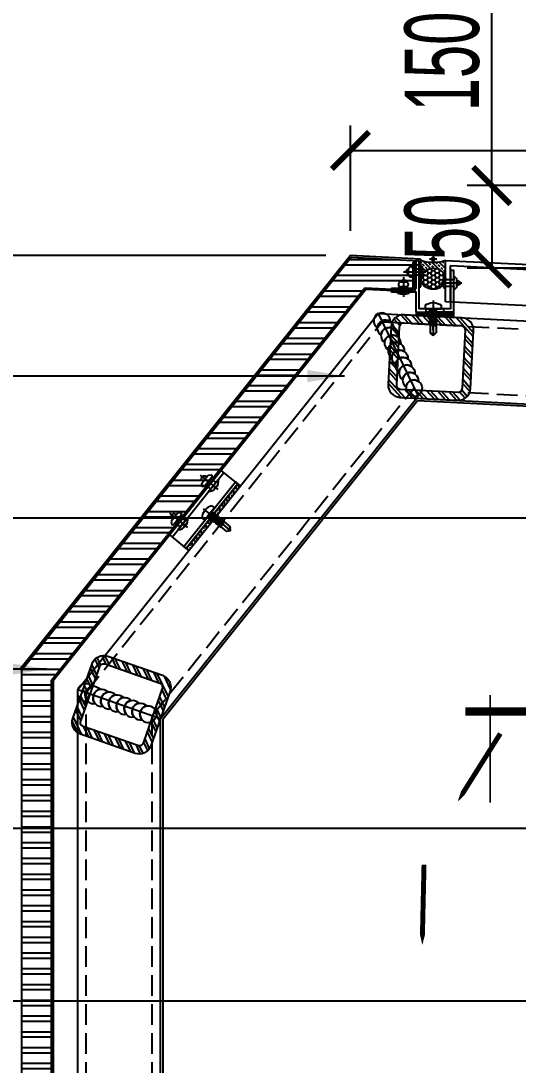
# Model space of a CAD drawing. Extents: x -8792 to 174344, y -43961 to 62816.
# Drawn here: x 125872 to 126173, y -6689 to -6058 of the extents above; entities that cross this region are included whole.
import ezdxf
from ezdxf.enums import TextEntityAlignment as Align
from ezdxf.xclip import XClip

# ---------------------------------------------------------------- set-up
doc = ezdxf.new("R2010")
doc.units = 0
doc.header["$LTSCALE"] = 50
doc.header["$XCLIPFRAME"] = 0
for name, pattern in [('CENTER', [2, 1.25, -0.25, 0.25, -0.25]), ('CENTER2', [28.575, 19.05, -3.175, 3.175, -3.175]), ('DASH', [0.35, 0.25, -0.1]), ('DIVIDE', [1.25, 0.5, -0.25, 0, -0.25, 0, -0.25]), ('DOT2', [0.125, 0, -0.125]), ('HIDDEN', [0.375, 0.25, -0.125]), ('JIS_08_15', [17.25, 15, -0.75, 0.75, -0.75])]:
    doc.linetypes.add(name, pattern=pattern)
for name, color, linetype in [('#不锈钢', 25, 'Continuous'), ('#分隔线', 1, 'JIS_08_15'), ('#文字', 2, 'Continuous'), ('#标注', 1, 'Continuous'), ('#焊缝', 1, 'Continuous'), ('#胶', 95, 'Continuous'), ('#虚线', 8, 'HIDDEN'), ('#配件', 11, 'Continuous'), ('#钢材', 34, 'Continuous'), ('#铝型材', 3, 'Continuous'), ('#铝板', 2, 'Continuous'), ('1 轴线 辅助线', 1, 'CENTER'), ('6 附件', 6, 'Continuous'), ('8 填充 焊缝', 8, 'Continuous'), ('A-FLOR-OTLN', 4, 'DOT2'), ('GASKET', 150, 'Continuous'), ('hat', 8, 'Continuous'), ('PJ', 4, 'Continuous'), ('STEEL', 34, 'Continuous'), ('TC', 251, 'Continuous'), ('XC', 3, 'Continuous'), ('中心线', 1, 'CENTER2'), ('其他', 4, 'Continuous'), ('吊顶', 7, 'Continuous'), ('螺栓钉类', 241, 'Continuous'), ('螺钉', 233, 'Continuous'), ('铝板', 2, 'Continuous')]:
    doc.layers.add(name, color=color, linetype=linetype)
doc.styles.add('#文字', font='jrs.shx', dxfattribs={"width": 0.7, "bigfont": 'jhz.shx'})
doc.styles.add('JHZX', font='jrs.shx', dxfattribs={"width": 0.6, "bigfont": 'jhz.shx'})
doc.dimstyles.new('JZBZ-15', dxfattribs={"dimscale": 15, "dimtxt": 3, "dimasz": 1.5, "dimexe": 1, "dimexo": 1, "dimgap": 0.5, "dimtad": 1, "dimdec": 0, "dimdsep": 46, "dimtxsty": 'JHZX', "dimblk1": 'ARCHTICK', "dimblk2": 'ARCHTICK', "dimsah": 1, "dimcen": 0, "dimclrd": 1, "dimclre": 1, "dimclrt": 2, "dimadec": 3, "dimazin": 2, "dimtfac": 1, "dimtdec": 0, "dimtix": 1, "dimtmove": 0, "dimatfit": 3, "dimfxl": 0, "dimtolj": 1, "dimlwd": -1, "dimlwe": -1, "dimarcsym": 0})

# ---------------------------------------------------------------- blocks, each defined once
blk = doc.blocks.new('A$Cbd8d7c8c')
at = {"layer": 'A-FLOR-OTLN', "color": 8}
blk.add_lwpolyline([(-22721.25, -15689.87), (-43719.42, -33393.16, 0.413756), (-43991.61, -36560.98, 0.189672), (122158.17, -126683.04, 0.414786), (124666.02, -124719.49), (133885.17, -48361.88, 0.379931), (116453.25, -23207.95, 0.236452)], format="xyb", dxfattribs=at)
at = {"layer": '吊顶', "const_width": 3}
blk.add_lwpolyline([(36525.16, -42886.24, 0.056654), (31389.8, -41079.32), (30859.09, -40957.78, -0.112536), (21289.45, -36343.72, -0.028917), (3039.01, -19971.01, 0.413532), (-633.62, -19953.38), (-31397.94, -50352.84, 0.414781), (-31416.33, -54033.31, 0.170492), (123964.28, -129414.71, 0.412564), (126841.18, -127143.22), (136317.5, -48655.55, 1.269195), (87076.8, -54393.32)], format="xyb", dxfattribs=at)
blk = doc.blocks.new('A$C09E84542')
at = {"layer": 'hat', "ltscale": 40}
h = blk.add_hatch(dxfattribs=at)
h.set_pattern_fill('ANSI32', color=256)
h.set_pattern_definition([(45, (-2275958.3055, 205986.951), (-3.367596045, 3.367596045), []), (45, (-2275956.0605, 205986.951), (-3.367596045, 3.367596045), [])])
edge = h.paths.add_edge_path()
edge.add_arc((-17.5, -42.5), 7.5, 180, 270, ccw=False)
edge.add_line((-25, -42.5), (-25, -7.5))
edge.add_arc((-17.5, -7.5), 7.5, 90, 180, ccw=False)
edge.add_line((-17.5, 0), (17.5, 0))
edge.add_arc((17.5, -7.5), 7.5, 0, 90, ccw=False)
edge.add_line((25, -7.5), (25, -42.5))
edge.add_arc((17.5, -42.5), 7.5, -90, 0, ccw=False)
edge.add_line((17.5, -50), (-17.5, -50))
edge = h.paths.add_edge_path(flags=16)
edge.add_arc((-17.5, -42.5), 2.5, 180, 270, ccw=False)
edge.add_line((-20, -42.5), (-20, -7.5))
edge.add_arc((-17.5, -7.5), 2.5, 90, 180, ccw=False)
edge.add_line((-17.5, -5), (17.5, -5))
edge.add_arc((17.5, -7.5), 2.5, 0, 90, ccw=False)
edge.add_line((20, -7.5), (20, -42.5))
edge.add_arc((17.5, -42.5), 2.5, -90, 0, ccw=False)
edge.add_line((17.5, -45), (-17.5, -45))
at = {"layer": 'STEEL', "ltscale": 40}
for points in [[(-17.5, -50, -0.414214), (-25, -42.5), (-25, -7.5, -0.414214), (-17.5, 0), (17.5, 0, -0.414214), (25, -7.5), (25, -42.5, -0.414214), (17.5, -50)], [(-17.5, -45, -0.414214), (-20, -42.5), (-20, -7.5, -0.414214), (-17.5, -5), (17.5, -5, -0.414214), (20, -7.5), (20, -42.5, -0.414214), (17.5, -45)]]:
    blk.add_lwpolyline(points, format="xyb", close=True, dxfattribs=at)
blk = doc.blocks.new('*U326')
at = {"layer": '中心线', "color": 1, "linetype": 'CENTER', "ltscale": 2.357948}
blk.add_line((0, -4.91), (0, 16.39), dxfattribs=at)
at = {"layer": '其他', "color": 4, "linetype": 'Continuous'}
for p, q in [((-2.4, 9.26), (-0.39, 9.55)), ((-2.4, 7.66), (2.4, 8.34)), ((-2.4, 6.06), (2.4, 6.74)), ((-1.79, 9.61), (-0.37, 9.88)), ((-1.79, 8.91), (0, 9.25)), ((-1.79, 8.01), (1.79, 8.69)), ((-1.79, 7.31), (1.79, 7.99)), ((-1.79, 6.41), (1.79, 7.09)), ((-1.79, 5.71), (1.79, 6.39)), ((0.23, 9.29), (1.79, 9.59)), ((0.34, 10.02), (1.79, 10.29)), ((0.48, 9.67), (2.4, 9.94)), ((-2.4, 4.46), (2.4, 5.14)), ((-2.4, 2.86), (2.4, 3.54)), ((-2.4, 1.26), (2.4, 1.94)), ((-1.87, 0), (1.79, 0.69)), ((-1.79, 4.81), (1.79, 5.49)), ((-1.79, 4.11), (1.79, 4.79)), ((-1.79, 3.21), (1.79, 3.89)), ((-1.79, 2.51), (1.79, 3.19)), ((-1.79, 1.61), (1.79, 2.29)), ((-1.79, 0.91), (1.79, 1.59)), ((0, 0), (2.4, 0.34))]:
    blk.add_line(p, q, dxfattribs=at)
at = {"layer": '螺栓钉类', "color": 241, "linetype": 'Continuous'}
for p, q in [((-0.3, 16), (-1.79, 14.51)), ((-1.79, 9.61), (-1.79, 14.51)), ((-0.37, 9.88), (0.3, 16)), ((0, 16), (-0.3, 16)), ((0, 16), (0.3, 16)), ((0.3, 16), (1.79, 14.51)), ((1.79, 10.29), (1.79, 14.51)), ((-2.4, 9.26), (-1.79, 9.61)), ((-2.4, 9.26), (-1.79, 8.91)), ((-2.4, 7.66), (-1.79, 8.01)), ((-2.4, 7.66), (-1.79, 7.31)), ((-2.4, 6.06), (-1.79, 6.41)), ((-1.79, 8.01), (-1.79, 8.91)), ((-1.79, 6.41), (-1.79, 7.31)), ((1.79, 10.29), (2.4, 9.94)), ((1.79, 9.59), (2.4, 9.94)), ((1.79, 8.69), (1.79, 9.59)), ((1.79, 8.69), (2.4, 8.34)), ((1.79, 7.99), (2.4, 8.34)), ((1.79, 7.09), (1.79, 7.99)), ((1.79, 7.09), (2.4, 6.74)), ((1.79, 6.39), (2.4, 6.74)), ((1.79, 5.49), (1.79, 6.39)), ((-4.75, -2.14), (-4.75, 0)), ((-4.75, 0), (-1.99, 0)), ((-2.4, 6.06), (-1.79, 5.71)), ((-2.4, 4.46), (-1.79, 4.81)), ((-2.4, 4.46), (-1.79, 4.11)), ((-2.4, 2.86), (-1.79, 3.21)), ((-2.4, 2.86), (-1.79, 2.51)), ((-2.4, 1.26), (-1.79, 1.61)), ((-2.4, 1.26), (-1.79, 0.91)), ((-1.99, 0), (2.6, 0)), ((-1.79, 4.81), (-1.79, 5.71)), ((-1.79, 3.21), (-1.79, 4.11)), ((-1.79, 1.61), (-1.79, 2.51)), ((-1.79, 0.2), (-1.79, 0.91)), ((1.79, 5.49), (2.4, 5.14)), ((1.79, 4.79), (2.4, 5.14)), ((1.79, 3.89), (1.79, 4.79)), ((1.79, 3.89), (2.4, 3.54)), ((1.79, 3.19), (2.4, 3.54)), ((1.79, 2.29), (1.79, 3.19)), ((1.79, 2.29), (2.4, 1.94)), ((1.79, 1.59), (2.4, 1.94)), ((1.79, 0.69), (1.79, 1.59)), ((1.79, 0.69), (2.4, 0.34)), ((2.4, 0.2), (2.4, 0.34)), ((2.6, 0), (4.75, 0)), ((-0.4, -3.3), (0.4, -3.3)), ((-0.4, -3.69), (-0.4, -3.3)), ((0.4, -3.69), (0.4, -3.3)), ((4.75, -2.14), (4.75, 0))]:
    blk.add_line(p, q, dxfattribs=at)
for centre, radius, start, end in [((-3.34, 18.9), 4.65, 289.46799, 321.50356), ((0.04, 9.69), 0.447, 154.93277, 46.40998), ((-1.99, 0.2), 0.2, 270, 0), ((2.6, 0.2), 0.2, 180, 270), ((0, 4.3), 8, 233.57643, 267.13402), ((0, 4.3), 8, 272.86598, 306.42357)]:
    blk.add_arc(centre, radius, start, end, dxfattribs=at)
blk = doc.blocks.new('jfdm')
h = blk.add_hatch()
h.set_pattern_fill('HONEY', color=0, scale=0.5, style=0)
h.set_pattern_definition([(0, (3e-15, -1.231), (2.38125, 1.374815), [1.5875, -3.175]), (120, (3e-15, -1.231), (-2.38125, 1.374815), [1.5875, -3.175]), (60, (3e-15, -1.231), (3e-07, 2.74963), [-3.175, 1.5875])])
edge = h.paths.add_edge_path()
edge.add_ellipse((7.5, 13.77), major_axis=(0, -7.7), ratio=0.974135, start_angle=0, end_angle=360)
h = blk.add_hatch()
h.set_pattern_fill('ANSI33', color=0, scale=0.5, style=0)
edge = h.paths.add_edge_path()
edge.add_line((7.58, 6.07), (7.5, 6.07))
edge.add_line((7.5, 6.07), (7.38, 6.07))
edge.add_line((7.38, 6.07), (7.26, 6.08))
edge.add_line((7.26, 6.08), (7.14, 6.08))
edge.add_line((7.14, 6.08), (7.02, 6.09))
edge.add_line((7.02, 6.09), (6.9, 6.1))
edge.add_line((6.9, 6.1), (6.78, 6.11))
edge.add_line((6.78, 6.11), (6.66, 6.12))
edge.add_line((6.66, 6.12), (6.55, 6.13))
edge.add_line((6.55, 6.13), (6.43, 6.15))
edge.add_line((6.43, 6.15), (6.31, 6.17))
edge.add_line((6.31, 6.17), (6.19, 6.19))
edge.add_line((6.19, 6.19), (6.07, 6.21))
edge.add_line((6.07, 6.21), (5.96, 6.24))
edge.add_line((5.96, 6.24), (5.84, 6.26))
edge.add_line((5.84, 6.26), (5.72, 6.29))
edge.add_line((5.72, 6.29), (5.61, 6.32))
edge.add_line((5.61, 6.32), (5.49, 6.35))
edge.add_line((5.49, 6.35), (5.38, 6.39))
edge.add_line((5.38, 6.39), (5.26, 6.42))
edge.add_line((5.26, 6.42), (5.15, 6.46))
edge.add_line((5.15, 6.46), (5.04, 6.5))
edge.add_line((5.04, 6.5), (4.92, 6.54))
edge.add_line((4.92, 6.54), (4.81, 6.58))
edge.add_line((4.81, 6.58), (4.7, 6.63))
edge.add_line((4.7, 6.63), (4.59, 6.68))
edge.add_line((4.59, 6.68), (4.48, 6.72))
edge.add_line((4.48, 6.72), (4.37, 6.77))
edge.add_line((4.37, 6.77), (4.26, 6.83))
edge.add_line((4.26, 6.83), (4.15, 6.88))
edge.add_line((4.15, 6.88), (4.05, 6.94))
edge.add_line((4.05, 6.94), (3.94, 6.99))
edge.add_line((3.94, 6.99), (3.84, 7.05))
edge.add_line((3.84, 7.05), (3.73, 7.11))
edge.add_line((3.73, 7.11), (3.63, 7.18))
edge.add_line((3.63, 7.18), (3.53, 7.24))
edge.add_line((3.53, 7.24), (3.43, 7.31))
edge.add_line((3.43, 7.31), (3.33, 7.37))
edge.add_line((3.33, 7.37), (3.23, 7.44))
edge.add_line((3.23, 7.44), (3.13, 7.51))
edge.add_line((3.13, 7.51), (3.03, 7.59))
edge.add_line((3.03, 7.59), (2.94, 7.66))
edge.add_line((2.94, 7.66), (2.84, 7.73))
edge.add_line((2.84, 7.73), (2.75, 7.81))
edge.add_line((2.75, 7.81), (2.66, 7.89))
edge.add_line((2.66, 7.89), (2.57, 7.97))
edge.add_line((2.57, 7.97), (2.48, 8.05))
edge.add_line((2.48, 8.05), (2.39, 8.13))
edge.add_line((2.39, 8.13), (2.3, 8.22))
edge.add_line((2.3, 8.22), (2.22, 8.3))
edge.add_line((2.22, 8.3), (2.13, 8.39))
edge.add_line((2.13, 8.39), (2.05, 8.48))
edge.add_line((2.05, 8.48), (1.97, 8.57))
edge.add_line((1.97, 8.57), (1.89, 8.66))
edge.add_line((1.89, 8.66), (1.81, 8.75))
edge.add_line((1.81, 8.75), (1.73, 8.85))
edge.add_line((1.73, 8.85), (1.66, 8.94))
edge.add_line((1.66, 8.94), (1.58, 9.04))
edge.add_line((1.58, 9.04), (1.51, 9.14))
edge.add_line((1.51, 9.14), (1.44, 9.24))
edge.add_line((1.44, 9.24), (1.37, 9.33))
edge.add_line((1.37, 9.33), (1.3, 9.44))
edge.add_line((1.3, 9.44), (1.24, 9.54))
edge.add_line((1.24, 9.54), (1.17, 9.64))
edge.add_line((1.17, 9.64), (1.11, 9.75))
edge.add_line((1.11, 9.75), (1.05, 9.85))
edge.add_line((1.05, 9.85), (0.98, 9.96))
edge.add_line((0.98, 9.96), (0.93, 10.06))
edge.add_line((0.93, 10.06), (0.87, 10.17))
edge.add_line((0.87, 10.17), (0.81, 10.28))
edge.add_line((0.81, 10.28), (0.76, 10.39))
edge.add_line((0.76, 10.39), (0.71, 10.5))
edge.add_line((0.71, 10.5), (0.66, 10.61))
edge.add_line((0.66, 10.61), (0.61, 10.73))
edge.add_line((0.61, 10.73), (0.57, 10.84))
edge.add_line((0.57, 10.84), (0.52, 10.95))
edge.add_line((0.52, 10.95), (0.48, 11.07))
edge.add_line((0.48, 11.07), (0.44, 11.18))
edge.add_line((0.44, 11.18), (0.4, 11.3))
edge.add_line((0.4, 11.3), (0.36, 11.41))
edge.add_line((0.36, 11.41), (0.32, 11.53))
edge.add_line((0.32, 11.53), (0.29, 11.65))
edge.add_line((0.29, 11.65), (0.26, 11.77))
edge.add_line((0.26, 11.77), (0.23, 11.89))
edge.add_line((0.23, 11.89), (0.2, 12.01))
edge.add_line((0.2, 12.01), (0.17, 12.13))
edge.add_line((0.17, 12.13), (0.15, 12.25))
edge.add_line((0.15, 12.25), (0.13, 12.37))
edge.add_line((0.13, 12.37), (0.1, 12.49))
edge.add_line((0.1, 12.49), (0.09, 12.61))
edge.add_line((0.09, 12.61), (0.07, 12.73))
edge.add_line((0.07, 12.73), (0.05, 12.85))
edge.add_line((0.05, 12.85), (0.04, 12.97))
edge.add_line((0.04, 12.97), (0.03, 13.1))
edge.add_line((0.03, 13.1), (0.02, 13.22))
edge.add_line((0.02, 13.22), (0.01, 13.34))
edge.add_line((0.01, 13.34), (0.01, 13.46))
edge.add_line((0.01, 13.46), (0, 13.59))
edge.add_line((0, 13.59), (0, 13.71))
edge.add_line((0, 13.71), (0, 13.77))
edge.add_line((0, 13.77), (0, 13.77))
edge.add_line((0, 13.77), (0, 0))
edge.add_arc((7.5, -17.11), 18.68, 66.33274, 113.66726, ccw=False)
edge.add_line((15, 0), (15, 13.77))
edge.add_line((15, 13.77), (15, 13.69))
edge.add_line((15, 13.69), (15, 13.62))
edge.add_line((15, 13.62), (15, 13.54))
edge.add_line((15, 13.54), (14.99, 13.46))
edge.add_line((14.99, 13.46), (14.99, 13.38))
edge.add_line((14.99, 13.38), (14.99, 13.31))
edge.add_line((14.99, 13.31), (14.98, 13.23))
edge.add_line((14.98, 13.23), (14.98, 13.15))
edge.add_line((14.98, 13.15), (14.97, 13.07))
edge.add_line((14.97, 13.07), (14.96, 13))
edge.add_line((14.96, 13), (14.95, 12.92))
edge.add_line((14.95, 12.92), (14.95, 12.84))
edge.add_line((14.95, 12.84), (14.94, 12.77))
edge.add_line((14.94, 12.77), (14.93, 12.69))
edge.add_line((14.93, 12.69), (14.91, 12.61))
edge.add_line((14.91, 12.61), (14.9, 12.54))
edge.add_line((14.9, 12.54), (14.89, 12.46))
edge.add_line((14.89, 12.46), (14.88, 12.38))
edge.add_line((14.88, 12.38), (14.86, 12.31))
edge.add_line((14.86, 12.31), (14.85, 12.23))
edge.add_line((14.85, 12.23), (14.83, 12.15))
edge.add_line((14.83, 12.15), (14.82, 12.08))
edge.add_line((14.82, 12.08), (14.8, 12))
edge.add_line((14.8, 12), (14.78, 11.93))
edge.add_line((14.78, 11.93), (14.76, 11.85))
edge.add_line((14.76, 11.85), (14.74, 11.78))
edge.add_line((14.74, 11.78), (14.72, 11.7))
edge.add_line((14.72, 11.7), (14.7, 11.63))
edge.add_line((14.7, 11.63), (14.68, 11.55))
edge.add_line((14.68, 11.55), (14.66, 11.48))
edge.add_line((14.66, 11.48), (14.64, 11.41))
edge.add_line((14.64, 11.41), (14.61, 11.33))
edge.add_line((14.61, 11.33), (14.59, 11.26))
edge.add_line((14.59, 11.26), (14.56, 11.19))
edge.add_line((14.56, 11.19), (14.54, 11.11))
edge.add_line((14.54, 11.11), (14.51, 11.04))
edge.add_line((14.51, 11.04), (14.49, 10.97))
edge.add_line((14.49, 10.97), (14.46, 10.9))
edge.add_line((14.46, 10.9), (14.43, 10.82))
edge.add_line((14.43, 10.82), (14.4, 10.75))
edge.add_line((14.4, 10.75), (14.37, 10.68))
edge.add_line((14.37, 10.68), (14.34, 10.61))
edge.add_line((14.34, 10.61), (14.31, 10.54))
edge.add_line((14.31, 10.54), (14.28, 10.47))
edge.add_line((14.28, 10.47), (14.24, 10.4))
edge.add_line((14.24, 10.4), (14.21, 10.33))
edge.add_line((14.21, 10.33), (14.18, 10.26))
edge.add_line((14.18, 10.26), (14.14, 10.19))
edge.add_line((14.14, 10.19), (14.11, 10.12))
edge.add_line((14.11, 10.12), (14.07, 10.06))
edge.add_line((14.07, 10.06), (14.03, 9.99))
edge.add_line((14.03, 9.99), (14, 9.92))
edge.add_line((14, 9.92), (13.96, 9.85))
edge.add_line((13.96, 9.85), (13.92, 9.79))
edge.add_line((13.92, 9.79), (13.88, 9.72))
edge.add_line((13.88, 9.72), (13.84, 9.66))
edge.add_line((13.84, 9.66), (13.8, 9.59))
edge.add_line((13.8, 9.59), (13.76, 9.53))
edge.add_line((13.76, 9.53), (13.71, 9.46))
edge.add_line((13.71, 9.46), (13.67, 9.4))
edge.add_line((13.67, 9.4), (13.63, 9.33))
edge.add_line((13.63, 9.33), (13.59, 9.27))
edge.add_line((13.59, 9.27), (13.54, 9.21))
edge.add_line((13.54, 9.21), (13.5, 9.15))
edge.add_line((13.5, 9.15), (13.45, 9.08))
edge.add_line((13.45, 9.08), (13.4, 9.02))
edge.add_line((13.4, 9.02), (13.36, 8.96))
edge.add_line((13.36, 8.96), (13.31, 8.9))
edge.add_line((13.31, 8.9), (13.26, 8.84))
edge.add_line((13.26, 8.84), (13.21, 8.78))
edge.add_line((13.21, 8.78), (13.16, 8.72))
edge.add_line((13.16, 8.72), (13.11, 8.67))
edge.add_line((13.11, 8.67), (13.06, 8.61))
edge.add_line((13.06, 8.61), (13.01, 8.55))
edge.add_line((13.01, 8.55), (12.96, 8.49))
edge.add_line((12.96, 8.49), (12.91, 8.44))
edge.add_line((12.91, 8.44), (12.86, 8.38))
edge.add_line((12.86, 8.38), (12.8, 8.33))
edge.add_line((12.8, 8.33), (12.75, 8.27))
edge.add_line((12.75, 8.27), (12.7, 8.22))
edge.add_line((12.7, 8.22), (12.64, 8.16))
edge.add_line((12.64, 8.16), (12.59, 8.11))
edge.add_line((12.59, 8.11), (12.53, 8.06))
edge.add_line((12.53, 8.06), (12.47, 8.01))
edge.add_line((12.47, 8.01), (12.42, 7.96))
edge.add_line((12.42, 7.96), (12.36, 7.91))
edge.add_line((12.36, 7.91), (12.3, 7.86))
edge.add_line((12.3, 7.86), (12.24, 7.81))
edge.add_line((12.24, 7.81), (12.18, 7.76))
edge.add_line((12.18, 7.76), (12.13, 7.71))
edge.add_line((12.13, 7.71), (12.07, 7.66))
edge.add_line((12.07, 7.66), (12.01, 7.62))
edge.add_line((12.01, 7.62), (11.94, 7.57))
edge.add_line((11.94, 7.57), (11.88, 7.52))
edge.add_line((11.88, 7.52), (11.82, 7.48))
edge.add_line((11.82, 7.48), (11.76, 7.43))
edge.add_line((11.76, 7.43), (11.7, 7.39))
edge.add_line((11.7, 7.39), (11.64, 7.35))
edge.add_line((11.64, 7.35), (11.57, 7.31))
edge.add_line((11.57, 7.31), (11.51, 7.26))
edge.add_line((11.51, 7.26), (11.44, 7.22))
edge.add_line((11.44, 7.22), (11.38, 7.18))
edge.add_line((11.38, 7.18), (11.32, 7.14))
edge.add_line((11.32, 7.14), (11.25, 7.1))
edge.add_line((11.25, 7.1), (11.18, 7.06))
edge.add_line((11.18, 7.06), (11.12, 7.03))
edge.add_line((11.12, 7.03), (11.05, 6.99))
edge.add_line((11.05, 6.99), (10.99, 6.95))
edge.add_line((10.99, 6.95), (10.92, 6.92))
edge.add_line((10.92, 6.92), (10.85, 6.88))
edge.add_line((10.85, 6.88), (10.78, 6.85))
edge.add_line((10.78, 6.85), (10.72, 6.81))
edge.add_line((10.72, 6.81), (10.65, 6.78))
edge.add_line((10.65, 6.78), (10.58, 6.75))
edge.add_line((10.58, 6.75), (10.51, 6.72))
edge.add_line((10.51, 6.72), (10.44, 6.69))
edge.add_line((10.44, 6.69), (10.37, 6.66))
edge.add_line((10.37, 6.66), (10.3, 6.63))
edge.add_line((10.3, 6.63), (10.23, 6.6))
edge.add_line((10.23, 6.6), (10.16, 6.57))
edge.add_line((10.16, 6.57), (10.09, 6.54))
edge.add_line((10.09, 6.54), (10.02, 6.52))
edge.add_line((10.02, 6.52), (9.95, 6.49))
edge.add_line((9.95, 6.49), (9.88, 6.47))
edge.add_line((9.88, 6.47), (9.8, 6.44))
edge.add_line((9.8, 6.44), (9.73, 6.42))
edge.add_line((9.73, 6.42), (9.66, 6.4))
edge.add_line((9.66, 6.4), (9.59, 6.38))
edge.add_line((9.59, 6.38), (9.51, 6.35))
edge.add_line((9.51, 6.35), (9.44, 6.33))
edge.add_line((9.44, 6.33), (9.37, 6.31))
edge.add_line((9.37, 6.31), (9.29, 6.3))
edge.add_line((9.29, 6.3), (9.22, 6.28))
edge.add_line((9.22, 6.28), (9.15, 6.26))
edge.add_line((9.15, 6.26), (9.07, 6.24))
edge.add_line((9.07, 6.24), (9, 6.23))
edge.add_line((9, 6.23), (8.93, 6.21))
edge.add_line((8.93, 6.21), (8.85, 6.2))
edge.add_line((8.85, 6.2), (8.78, 6.18))
edge.add_line((8.78, 6.18), (8.7, 6.17))
edge.add_line((8.7, 6.17), (8.63, 6.16))
edge.add_line((8.63, 6.16), (8.55, 6.15))
edge.add_line((8.55, 6.15), (8.48, 6.14))
edge.add_line((8.48, 6.14), (8.4, 6.13))
edge.add_line((8.4, 6.13), (8.33, 6.12))
edge.add_line((8.33, 6.12), (8.25, 6.11))
edge.add_line((8.25, 6.11), (8.18, 6.1))
edge.add_line((8.18, 6.1), (8.1, 6.1))
edge.add_line((8.1, 6.1), (8.03, 6.09))
edge.add_line((8.03, 6.09), (7.95, 6.09))
edge.add_line((7.95, 6.09), (7.88, 6.08))
edge.add_line((7.88, 6.08), (7.8, 6.08))
edge.add_line((7.8, 6.08), (7.73, 6.07))
edge.add_line((7.73, 6.07), (7.65, 6.07))
edge.add_line((7.65, 6.07), (7.58, 6.07))
blk.add_arc((7.5, -17.11), 18.68, 66.33274, 113.66726)
blk.add_ellipse((7.5, 13.77), major_axis=(0, -7.7), ratio=0.974135)
blk = doc.blocks.new('*U328')
at = {"layer": '6 附件', "linetype": 'ByBlock'}
for p, q in [((-3.5, 2.45), (-3.5, 3.15)), ((-3.5, 3.15), (3.5, 3.15)), ((3.5, 2.45), (-3.5, 2.45)), ((-1.8, -0.55), (-1.8, 2.45)), ((1.8, -0.55), (1.8, 2.45)), ((3.5, 3.15), (3.5, 2.45)), ((-1.8, -0.55), (1.8, -0.55)), ((-1.61, -4.08), (-1.8, -3.55)), ((1.8, -3.55), (-1.8, -3.55)), ((-0.63, -4.8), (-1.61, -4.08)), ((-0.55, -5.05), (-0.63, -4.8)), ((0.21, -4.8), (-0.55, -5.05)), ((1.8, -3.55), (0.21, -4.8))]:
    blk.add_line(p, q, dxfattribs=at)
at = {"layer": '6 附件', "linetype": 'DIVIDE'}
blk.add_line((0, -6.55), (0, 5.45), dxfattribs=at)
at = {"layer": '6 附件', "linetype": 'ByBlock'}
for centre, radius, start, end in [((0, -7.91), 11.6, 72.44083, 107.55917), ((-1.46, -2.05), 1.54, 102.68036, 257.31964), ((1.46, -2.05), 1.54, 282.68036, 77.31964)]:
    blk.add_arc(centre, radius, start, end, dxfattribs=at)
blk = doc.blocks.new('*U327')
at = {"layer": '6 附件', "linetype": 'ByBlock'}
for p, q in [((-3.5, 2.45), (-3.5, 3.15)), ((-3.5, 3.15), (3.5, 3.15)), ((3.5, 2.45), (-3.5, 2.45)), ((-1.8, -2.05), (-1.8, 2.45)), ((1.8, -2.05), (1.8, 2.45)), ((3.5, 3.15), (3.5, 2.45)), ((-1.8, -2.05), (1.8, -2.05)), ((-1.61, -5.58), (-1.8, -5.05)), ((1.8, -5.05), (-1.8, -5.05)), ((-0.63, -6.3), (-1.61, -5.58)), ((-0.55, -6.55), (-0.63, -6.3)), ((0.21, -6.3), (-0.55, -6.55)), ((1.8, -5.05), (0.21, -6.3))]:
    blk.add_line(p, q, dxfattribs=at)
at = {"layer": '6 附件', "linetype": 'DIVIDE'}
blk.add_line((0, -8.05), (0, 5.45), dxfattribs=at)
at = {"layer": '6 附件', "linetype": 'ByBlock'}
for centre, radius, start, end in [((0, -7.91), 11.6, 72.44083, 107.55917), ((-1.46, -3.55), 1.54, 102.68036, 257.31964), ((1.46, -3.55), 1.54, 282.68036, 77.31964)]:
    blk.add_arc(centre, radius, start, end, dxfattribs=at)
blk = doc.blocks.new('瞄准点')
h = blk.add_hatch(color=1)
h.paths.add_polyline_path([(0, -1), (0, 0), (-1, 0, 0.414214)])
h.paths.add_polyline_path([(1, 0, 0.414214), (0, 1), (0, 0)])
at = {"color": 1}
for p, q in [((1, 0), (-1, 0)), ((0, 1), (0, -1))]:
    blk.add_line(p, q, dxfattribs=at)
blk.add_circle((0, 0), 1, dxfattribs=at)
at = {"layer": '1 轴线 辅助线', "color": 1, "linetype": 'CENTER', "ltscale": 0.2}
for p, q in [((2.23, 0), (-2.23, 0)), ((0, -2.23), (0, 2.23))]:
    blk.add_line(p, q, dxfattribs=at)
blk = doc.blocks.new('*U287')
at = {"layer": '#分隔线', "ltscale": 0.3}
blk.add_line((9.91, 0), (-2.88, 0), dxfattribs=at)
at = {"layer": '#配件', "linetype": 'ByBlock'}
for p, q in [((0, 3.82), (0, -3.82)), ((5, 2), (0, 2)), ((5, 2), (5, 3)), ((5, -2), (0, -2)), ((5, -3), (5, -2))]:
    blk.add_line(p, q, dxfattribs=at)
blk.add_lwpolyline([(5, 3), (5.58, 3.67), (6.83, 2.56), (6.83, 0), (6.83, -2.56), (5.58, -3.67), (5, -3)], dxfattribs=at)
for centre, radius, start, end in [((3.47, 0), 5.16, 132.19623, 227.80377), ((-3.64, 0), 2.44, 329.43291, 30.56709), ((7.22, 0), 1.4, 254.13042, 105.86958)]:
    blk.add_arc(centre, radius, start, end, dxfattribs=at)
blk = doc.blocks.new('*U329')
at = {"layer": '#分隔线', "ltscale": 0.3}
blk.add_line((-10.15, 0), (3.6, 0), dxfattribs=at)
at = {"layer": '#配件', "linetype": 'ByBlock'}
for p, q in [((-4.74, 4.58), (-6.3, 3.2)), ((-6.3, 3.2), (-6.3, 0)), ((-6.3, 0), (-6.3, -3.2)), ((-4.01, 3.76), (-4.74, 4.58)), ((-4.01, 3.76), (-4.01, -3.76)), ((-4.01, 2.5), (0, 2.5)), ((0, 4.78), (0, -4.78)), ((-6.3, -3.2), (-4.74, -4.58)), ((-4.74, -4.58), (-4.01, -3.76)), ((-4.01, -2.5), (0, -2.5))]:
    blk.add_line(p, q, dxfattribs=at)
for centre, radius, start, end in [((-6.78, 0), 1.75, 74.13042, 285.86958), ((-4.33, 0), 6.45, 312.19623, 47.80377), ((4.55, 0), 3.05, 149.43291, 210.56709)]:
    blk.add_arc(centre, radius, start, end, dxfattribs=at)
blk = doc.blocks.new('A$C11e1ca40')
at = {"layer": 'GASKET'}
h = blk.add_hatch(dxfattribs=at)
h.set_pattern_fill('ANSI33', color=256, scale=0.5, double=1)
h.set_pattern_definition([(45, (-13726.6846, -3571.859), (-2.245064, 2.245064), []), (45, (-13724.4395, -3571.859), (-2.245064, 2.245064), [1.5875, -0.79375])])
h.paths.add_polyline_path([(-25, -2), (25, -2), (25, 0), (-25, 0)])
blk.add_lwpolyline([(-25, -2), (25, -2), (25, 0), (-25, 0), (-25, -2)], dxfattribs=at)
at = {"layer": 'XC'}
for points in [[(-25, -15), (25, -15), (25, -2), (-25, -2)], [(25, -4), (-25, -4), (-25, -2), (25, -2)]]:
    blk.add_lwpolyline(points, close=True, dxfattribs=at)
for points in [[(25, -4), (-25, -4)], [(25, -13), (-25, -13)]]:
    blk.add_lwpolyline(points, dxfattribs=at)
at = {"layer": '6 附件', "xscale": -1, "rotation": 270}
blk.add_blockref('*U329', (-14.72, -13), dxfattribs=at)
at = {"layer": '6 附件', "rotation": 90}
blk.add_blockref('*U329', (14.72, -13), dxfattribs=at)
at = {"layer": '螺栓钉类'}
blk.add_blockref('*U326', (0, -4, 0), dxfattribs=at)
blk = doc.blocks.new('ASDFDFBBBBBBB')
at = {"layer": '#胶'}
h = blk.add_hatch(dxfattribs=at)
h.set_pattern_fill('ANSI31', color=256, scale=0.3, angle=-90, style=0)
h.set_pattern_definition([(225, (-45.2725, 768.5711), (-0.6735192, 0.6735192), [])])
h.paths.add_polyline_path([(-304.5, -34.16), (-304.5, -36.16), (-287.5, -36.16), (-287.5, -34.16)])
at = {"layer": '8 填充 焊缝'}
h = blk.add_hatch(dxfattribs=at)
h.set_pattern_fill('ANSI38', color=256, scale=0.3, angle=180.00213, style=0)
h.set_pattern_definition([(225.0021289, (-78877.3683, 68981.4306), (0.673544235, -0.673494183), []), (315.0021289, (-78877.3683, 68981.4306), (2.020582652, -0.6734441305), [2.38125, -1.42875])])
h.paths.add_polyline_path([(-289.5, -36.15), (-310, -36.15), (-310, -34.15), (-289.5, -34.15)])
at = {"layer": 'TC', "ltscale": 0.5}
h = blk.add_hatch(dxfattribs=at)
h.set_pattern_fill('ANSI32', color=256, scale=2, angle=135, style=0)
h.set_pattern_definition([(180, (-135953.447, 87815.807), (-9e-16, -9.525), []), (180, (-135956.622, 87818.982), (-9e-16, -9.525), [])])
h.paths.add_polyline_path([(-312, -19), (-308.5, -3.14), (-349.52, -1), (-548.94, -250.42), (-548.98, -1298.98), (-531, -1280.86), (-530.94, -256.74), (-340.87, -19)])
at = {"layer": '#不锈钢', "ltscale": 10}
for p, q in [((-465, -279.82), (-309.15, -85)), ((-309.55, -87.78), (-463.5, -280.44)), ((-168.14, -95.06), (-309.55, -87.78)), ((-465, -650), (-465, -279.82)), ((-463.5, -280.44), (-463.5, -648.5))]:
    blk.add_line(p, q, dxfattribs=at)
at = {"layer": '#标注', "ltscale": 10}
for points in [[(-333.18, -35, 0.57735), (-333.79, -43.64, -0.267949), (-330.99, -39.5, 0.57735), (-331.6, -48.13, -0.267949), (-328.8, -43.99, 0.57735), (-329.41, -52.63, -0.267949), (-326.61, -48.49, 0.57735), (-327.23, -57.13, -0.267949), (-324.43, -52.98, 0.57735), (-325.04, -61.62, -0.267949), (-322.24, -57.48, 0.57735), (-322.85, -66.12, -0.267949), (-320.05, -61.98, 0.57735), (-320.66, -70.61, -0.267949), (-317.86, -66.47, 0.57735), (-318.47, -75.11, -0.267949), (-315.68, -70.97, 0.57735), (-316.29, -79.61, -0.267949), (-313.49, -75.46, 1), (-309.11, -84.45, 1)], [(-333.18, -35, -0.57735), (-326.05, -39.92, 0.267949), (-331.03, -39.52, -0.57735), (-323.91, -44.44, 0.267949), (-328.89, -44.03, -0.57735), (-321.76, -48.95, 0.267949), (-326.75, -48.55, -0.57735), (-319.62, -53.47, 0.267949), (-324.6, -53.07, -0.57735), (-317.47, -57.99, 0.267949), (-322.46, -57.59, -0.57735), (-315.33, -62.5, 0.267949), (-320.31, -62.1, -0.57735), (-313.19, -67.02, 0.267949), (-318.17, -66.62, -0.57735), (-311.04, -71.54, 0.267949), (-316.03, -71.14, -0.57735), (-308.9, -76.06, 0.267949), (-313.88, -75.65, -1), (-309.6, -84.69, -1)]]:
    blk.add_lwpolyline(points, format="xyb", dxfattribs=at)
at = {"layer": '#标注', "elevation": 0}
for points in [[(-285.21, -330.13, 0, 7.5, 0), (-276.99, -316.94, 3, 3, 0), (-259.37, -288.96, 3, 3, 0)], [(-306.56, -416.74, 0, 7.5, 0), (-306.27, -401.2, 3, 3, 0), (-305.52, -368.15, 3, 3, 0)]]:
    blk.add_lwpolyline(points, format="xyseb", dxfattribs=at)
at = {"layer": '#焊缝', "ltscale": 10}
for points in [[(-514.77, -261.99, -0.57735), (-506.25, -260.44, 0.267949), (-510.06, -263.67, -0.57735), (-501.54, -262.13, 0.267949), (-505.35, -265.36, -0.57735), (-496.83, -263.81, 0.267949), (-500.65, -267.05, -0.57735), (-492.13, -265.5, 0.267949), (-495.94, -268.73, -0.57735), (-487.42, -267.19, 0.267949), (-491.23, -270.42, -0.57735), (-482.71, -268.87, 0.267949), (-486.53, -272.1, -0.57735), (-478, -270.56, 0.267949), (-481.82, -273.79, -0.57735), (-473.3, -272.24, 0.267949), (-477.11, -275.48, -1), (-467.7, -278.85, -1)], [(-515, -262.65, 0.57735), (-509.31, -269.18, -0.267949), (-510.27, -264.27, 0.57735), (-504.58, -270.8, -0.267949), (-505.54, -265.9, 0.57735), (-499.85, -272.43, -0.267949), (-500.81, -267.52, 0.57735), (-495.13, -274.05, -0.267949), (-496.08, -269.14, 0.57735), (-490.4, -275.68, -0.267949), (-491.36, -270.77, 0.57735), (-485.67, -277.3, -0.267949), (-486.63, -272.39, 0.57735), (-480.94, -278.92, -0.267949), (-481.9, -274.02, 0.57735), (-476.21, -280.55, -0.267949), (-477.17, -275.64, 1), (-467.71, -278.89, 1)]]:
    blk.add_lwpolyline(points, format="xyb", dxfattribs=at)
at = {"layer": '#胶'}
blk.add_lwpolyline([(-304.5, -34.16), (-304.5, -36.16), (-287.5, -36.16), (-287.5, -34.16)], close=True, dxfattribs=at)
at = {"layer": '#虚线', "color": 8, "linetype": 'DASH'}
for p, q in [((-510, -264.03), (-330.78, -40)), ((-331.04, -40.12), (-174.59, -48.16)), ((-470, -278.06), (-311.55, -80)), ((-313.89, -81.05), (-176.64, -88.11)), ((-510, -1585), (-510, -264.03)), ((-470, -1585), (-470, -278.06))]:
    blk.add_line(p, q, dxfattribs=at)
at = {"layer": '#钢材', "ltscale": 10}
for p, q in [((-515, -262.28), (-333.18, -35)), ((-333.18, -35), (-174.33, -43.17)), ((-465, -279.82), (-309.15, -85)), ((-311.75, -86.17), (-169.64, -93.48)), ((-515, -1585), (-515, -262.28)), ((-465, -1585), (-465, -279.82))]:
    blk.add_line(p, q, dxfattribs=at)
for points in [[(-333.18, -35), (-309.15, -85)], [(-515, -262.28), (-465, -279.82)]]:
    blk.add_lwpolyline(points, dxfattribs=at)
at = {"layer": '#铝型材'}
blk.add_lwpolyline([(-304.5, -34.16), (-287.5, -34.16), (-287.5, -9), (-289.5, -9), (-289.5, -32.16), (-304.5, -32.16)], close=True, dxfattribs=at)
at = {"layer": '#铝板', "ltscale": 20}
for p, q in [((-292.5, -2.95), (9.54, -17.98)), ((-292.5, -27.99), (-292.5, -2.96)), ((-289.5, -28.14), (-289.5, -6.12)), ((-289.5, -6.12), (7, -20.85)), ((-15, -41.75), (-292.5, -27.99))]:
    blk.add_line(p, q, dxfattribs=at)
at = {"layer": '6 附件'}
blk.add_lwpolyline([(-289.5, -36.15), (-310, -36.15), (-310, -34.15), (-289.5, -34.15)], close=True, dxfattribs=at)
at = {"layer": 'XC'}
blk.add_lwpolyline([(-325, -20, 0.414214), (-325.5, -20.5), (-325.5, -21.5, 0.414213), (-325, -22), (-318.5, -22), (-318, -21.7), (-317.5, -22), (-310.5, -22), (-310.5, -33.65, 0.414214), (-310, -34.15), (-294, -34.15, 0.414214), (-293.5, -33.65), (-293.5, -32.65, 0.414214), (-294, -32.15), (-299.5, -32.15), (-300, -32.45), (-300.5, -32.15), (-308.5, -32.15), (-308.5, -10.5), (-308.8, -10), (-308.5, -9.5), (-308.5, -3.5, 0.414214), (-309, -3), (-310, -3, 0.414214), (-310.5, -3.5), (-310.5, -20)], format="xyb", close=True, dxfattribs=at)
at = {"layer": '铝板'}
for p, q in [((-350, 0), (-549.94, -250.07)), ((-307.56, -2.18), (-350, 0)), ((-548.94, -250.42), (-349.52, -1)), ((-349.57, -1.02), (-308.5, -3.14)), ((-308.5, -3.14), (-308.5, -19)), ((-307.5, -19), (-307.5, -2.19)), ((-308.5, -19), (-307.5, -19)), ((-548.98, -1618.98), (-548.94, -250.42))]:
    blk.add_line(p, q, dxfattribs=at)
at = {"layer": '铝板', "color": 6}
for p, q in [((-312, -20.98), (-312, -4)), ((-312, -4), (-311, -4)), ((-311, -4), (-311, -22.03)), ((-530.94, -256.74), (-341.25, -19.48)), ((-340.78, -20.5), (-529.94, -257.09)), ((-341.25, -19.48), (-312, -20.98)), ((-311, -22.03), (-340.78, -20.5)), ((-530.98, -1601), (-530.94, -256.74)), ((-529.94, -257.09), (-529.98, -1600))]:
    blk.add_line(p, q, dxfattribs=at)
at = {"xscale": -1, "rotation": 357.0559611674273}
blk.add_blockref('A$C09E84542', (-300.11, -36.7), dxfattribs=at)
at = {"ltscale": 10, "rotation": 231.3528011716685}
blk.add_blockref('A$C11e1ca40', (-432.17, -158.76), dxfattribs=at)
at = {"rotation": 70.70468780854497}
blk.add_blockref('A$C09E84542', (-512.19, -263.29), dxfattribs=at)
at = {"layer": '1 轴线 辅助线', "xscale": -1, "rotation": 180}
blk.add_blockref('瞄准点', (-300, -2.19), dxfattribs=at)
at = {"layer": '6 附件'}
for name, p, rotation in [('*U327', (-309.95, -9.88), 270), ('*U328', (-318, -19.55), 179.9998712724601)]:
    blk.add_blockref(name, p, dxfattribs=dict(at, rotation=rotation))
at = {"layer": 'PJ', "color": 8, "ltscale": 10, "xscale": -0.9999999999999952, "yscale": 0.7999999999968893, "rotation": 180.6340026431692}
blk.add_blockref('jfdm', (-307.5, -3.12), dxfattribs=at)
at = {"layer": '螺栓钉类', "xscale": -1, "rotation": 180}
blk.add_blockref('*U326', (-299.99, -32.15), dxfattribs=at)
at = {"layer": '螺钉', "xscale": -1, "rotation": 180}
blk.add_blockref('*U287', (-292.5, -16.66), dxfattribs=at)
blk = doc.blocks.new('_ARCHTICK')
at = {"color": 0, "linetype": 'ByBlock', "const_width": 0.15}
blk.add_lwpolyline([(-0.5, -0.5), (0.5, 0.5)], dxfattribs=at)
blk = doc.blocks.new('*D224')
at = {"layer": '#标注', "color": 1, "ltscale": 10, "transparency": 16777216}
for p, q in [((126056.46, -6199.9), (125741.44, -6199.9)), ((125756.44, -6199.9), (125756.44, -6449.97)), ((125856.52, -6449.97), (125741.44, -6449.97))]:
    blk.add_line(p, q, dxfattribs=at)
at = {"layer": 'Defpoints', "color": 0, "ltscale": 10, "transparency": 16777216}
for p in [(126071.46, -6199.9), (125756.44, -6449.97), (125871.52, -6449.97)]:
    blk.add_point(p, dxfattribs=at)
at = {"layer": '#标注', "color": 1, "ltscale": 10, "transparency": 16777216, "xscale": 22.5, "yscale": 22.5, "zscale": 22.5}
for p, rotation in [((125756.44, -6199.9), 90), ((125756.44, -6449.97), 270)]:
    blk.add_blockref('_ARCHTICK', p, dxfattribs=dict(at, rotation=rotation))
at = {"layer": '#标注', "color": 2, "ltscale": 10, "transparency": 16777216, "insert": (125726.44, -6324.94), "char_height": 45, "attachment_point": 5, "rotation": 90, "style": 'JHZX'}
blk.add_mtext('\\A1;250', dxfattribs=at)
blk = doc.blocks.new('*U100')
for points, const_width in [([(-6.5, 1), (-6.5, -5.5)], 0.1), ([(30.183, 1), (30.183, -5.58)], 0.1), ([(-8, 0), (0, 0)], 0.5), ([(31.683, 0), (23.683, 0)], 0.5)]:
    blk.add_lwpolyline(points, dxfattribs=dict(const_width=const_width))
at = {"style": 'JHZX', "width": 0.75}
for p in [(14.842, -3), (36.851, -3)]:
    blk.add_attdef('NO.', text='', height=3.5, dxfattribs=at).set_placement(p, align=Align.MIDDLE_CENTER)
blk = doc.blocks.new('*D235')
at = {"layer": '#标注', "color": 1, "ltscale": 10, "transparency": 16777216}
for p, q in [((126071.46, -6184.9), (126071.46, -6121.38)), ((126431.46, -6202.9), (126431.46, -6121.38)), ((126071.46, -6136.38), (126431.46, -6136.38))]:
    blk.add_line(p, q, dxfattribs=at)
at = {"layer": 'Defpoints', "color": 0, "ltscale": 10, "transparency": 16777216}
for p in [(126431.46, -6136.38), (126071.46, -6199.9), (126431.46, -6217.9)]:
    blk.add_point(p, dxfattribs=at)
at = {"layer": '#标注', "color": 1, "ltscale": 10, "transparency": 16777216, "xscale": 22.5, "yscale": 22.5, "zscale": 22.5, "rotation": 180}
blk.add_blockref('_ARCHTICK', (126071.46, -6136.38), dxfattribs=at)
at = {"layer": '#标注', "color": 1, "ltscale": 10, "transparency": 16777216, "xscale": 22.5, "yscale": 22.5, "zscale": 22.5}
blk.add_blockref('_ARCHTICK', (126431.46, -6136.38), dxfattribs=at)
at = {"layer": '#标注', "color": 2, "ltscale": 10, "transparency": 16777216, "insert": (126251.46, -6106.38), "char_height": 45, "attachment_point": 5, "style": 'JHZX'}
blk.add_mtext('\\A1;360', dxfattribs=at)
blk = doc.blocks.new('*D236')
at = {"layer": '#标注', "color": 1, "ltscale": 10, "transparency": 16777216}
for p, q in [((126207.46, -6157.66), (126141.96, -6157.66)), ((126156.96, -6157.66), (126156.96, -6207.55)), ((126208.45, -6207.55), (126141.96, -6207.55))]:
    blk.add_line(p, q, dxfattribs=at)
at = {"layer": 'Defpoints', "color": 0, "ltscale": 10, "transparency": 16777216}
for p in [(126222.46, -6157.66), (126156.96, -6207.55), (126223.45, -6207.55)]:
    blk.add_point(p, dxfattribs=at)
at = {"layer": '#标注', "color": 1, "ltscale": 10, "transparency": 16777216, "xscale": 22.5, "yscale": 22.5, "zscale": 22.5}
for p, rotation in [((126156.96, -6157.66), 90), ((126156.96, -6207.55), 270)]:
    blk.add_blockref('_ARCHTICK', p, dxfattribs=dict(at, rotation=rotation))
at = {"layer": '#标注', "color": 2, "ltscale": 10, "transparency": 16777216, "insert": (126126.96, -6182.61), "char_height": 45, "attachment_point": 5, "rotation": 90, "style": 'JHZX'}
blk.add_mtext('\\A1;50', dxfattribs=at)
blk = doc.blocks.new('*D237')
at = {"layer": '#标注', "color": 1, "ltscale": 10, "transparency": 16777216}
for p, q in [((126198.18, -6007.64), (126141.96, -6007.64)), ((126156.96, -6157.66), (126156.96, -6007.64)), ((126207.46, -6157.66), (126141.96, -6157.66))]:
    blk.add_line(p, q, dxfattribs=at)
at = {"layer": 'Defpoints', "color": 0, "ltscale": 10, "transparency": 16777216}
for p in [(126156.96, -6007.64), (126213.18, -6007.64), (126222.46, -6157.66)]:
    blk.add_point(p, dxfattribs=at)
at = {"layer": '#标注', "color": 1, "ltscale": 10, "transparency": 16777216, "xscale": 22.5, "yscale": 22.5, "zscale": 22.5}
for p, rotation in [((126156.96, -6007.64), 90), ((126156.96, -6157.66), 270)]:
    blk.add_blockref('_ARCHTICK', p, dxfattribs=dict(at, rotation=rotation))
at = {"layer": '#标注', "color": 2, "ltscale": 10, "transparency": 16777216, "insert": (126126.96, -6082.65), "char_height": 45, "attachment_point": 5, "rotation": 90, "style": 'JHZX'}
blk.add_mtext('\\A1;150', dxfattribs=at)

msp = doc.modelspace()

# ---------------------------------------------------------------- block references
at = {"ltscale": 10}
ref = msp.add_blockref('A$Cbd8d7c8c', (22321.982, 94074.685), dxfattribs=at)
XClip(ref).set_block_clipping_path([(76291.0063025201, -72283.9918497168), (103268.9259821397, -47877.3086105986)])
at = {"ltscale": 12}
ref = msp.add_blockref('ASDFDFBBBBBBB', (126421.46, -6199.9), dxfattribs=at)
XClip(ref).set_block_clipping_path([(-589.7683915606, -3011.9675299079), (907.8683294281, 1264.8926792999)])

# ---------------------------------------------------------------- next in the draw order: block references
at = {"layer": '#标注'}
ref = msp.add_blockref('*U100', (126220.998, -6475.575, 0), dxfattribs=dict(at, xscale=10, yscale=10, zscale=10))
ref.add_attrib('NO.', 'A', dxfattribs={"layer": '0', "height": 35, "style": 'JHZX', "width": 0.75}).set_placement((126491.017, -6505.575, 0), align=Align.MIDDLE_CENTER)
ref.add_attrib('NO.', 'A', dxfattribs={"layer": '#文字', "height": 40, "style": '#文字', "width": 0.7}).set_placement((126190.998, -6505.575, 0), align=Align.MIDDLE_CENTER)

# ---------------------------------------------------------------- next in the draw order: dimensions: what is measured, and where the dimension line sits
at = {"layer": '#标注', "ltscale": 10}
for base, p1, p2, picture, middle in [((126156.961, -6007.636), (126222.46, -6157.663), (126213.182, -6007.636), '*D237', (126126.961, -6082.649)), ((126156.961, -6207.553), (126222.46, -6157.663), (126223.449, -6207.553), '*D236', (126126.961, -6182.608)), ((125756.435, -6449.973), (126071.459, -6199.9), (125871.516, -6449.973), '*D224', (125726.435, -6324.936))]:
    dim = msp.add_linear_dim(base=base, p1=p1, p2=p2, angle=90, dimstyle='JZBZ-15', dxfattribs=at)
    dim.commit()
    dim.dimension.update_dxf_attribs({"geometry": picture, "text_midpoint": middle})
dim = msp.add_linear_dim(base=(126431.46, -6136.381), p1=(126071.459, -6199.9), p2=(126431.46, -6217.9), dimstyle='JZBZ-15', dxfattribs=at)
dim.commit()
dim.dimension.update_dxf_attribs({"geometry": '*D235', "text_midpoint": (126251.46, -6106.381)})

# ---------------------------------------------------------------- next in the draw order: leaders
for points in [[(126067.875, -6272.737), (125446.505, -6272.737)], [(126421.46, -6358.611), (125446.505, -6358.611)], [(125887.43, -6449.854), (125446.505, -6449.854)], [(126310.11, -6546.147), (125446.505, -6546.147)], [(126310.11, -6650.525), (125446.505, -6650.525)]]:
    msp.add_leader(points, dimstyle='JZBZ-15', dxfattribs=at)

doc.saveas('drawing.dxf')
